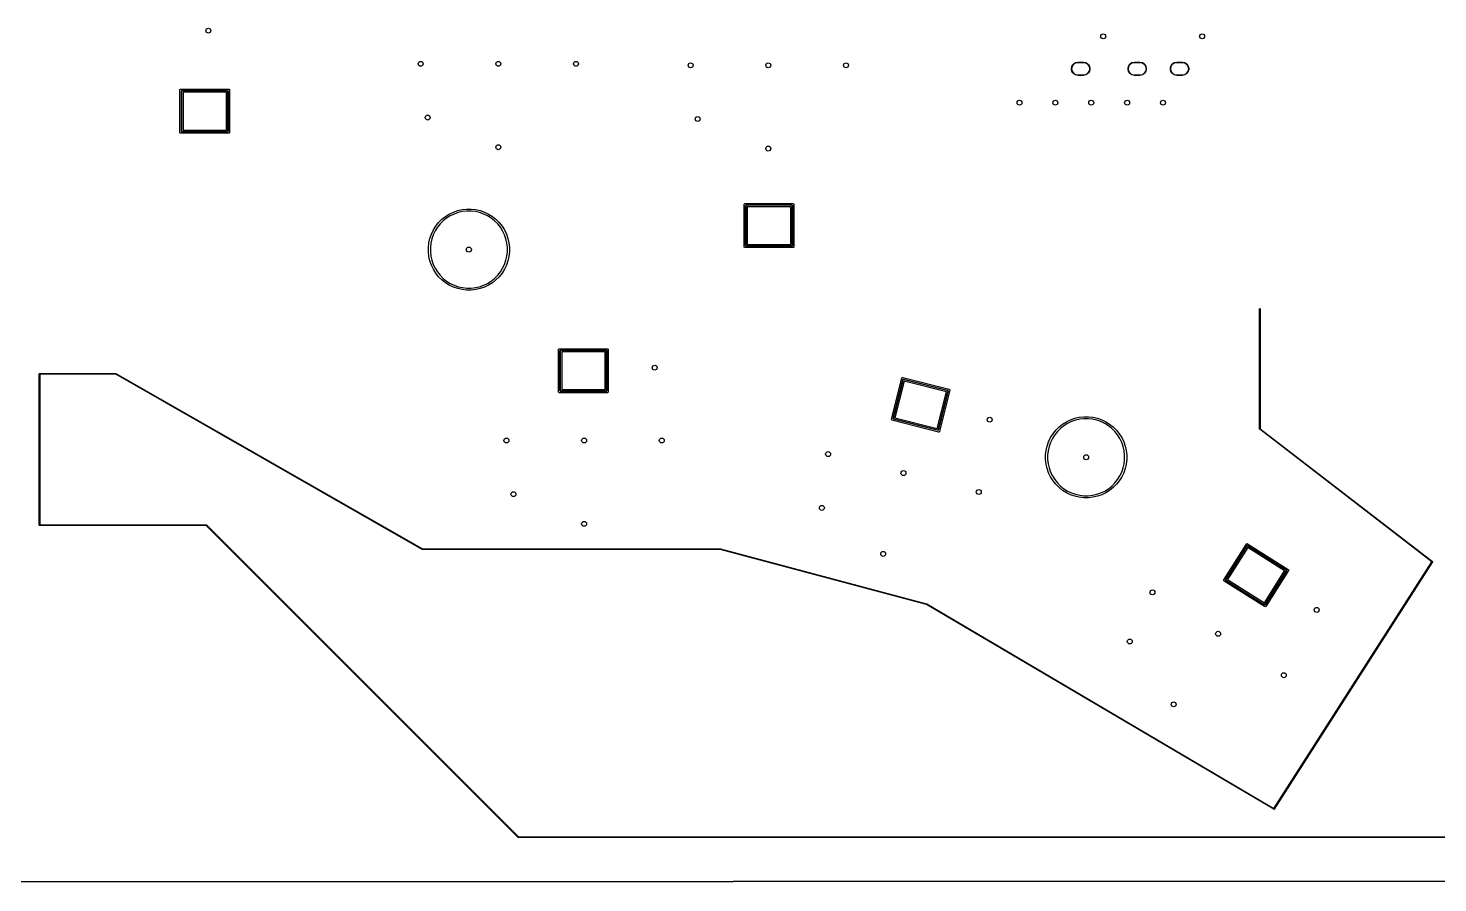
# Model space of a CAD drawing. Extents: x 2.3 to 15.6, y -7 to -1.
# Drawn here: x 5.02 to 8.949, y -6.481 to -4.099 of the extents above; entities that cross this region are included whole.
import ezdxf

# ---------------------------------------------------------------- set-up
doc = ezdxf.new("R2010")
doc.units = 0
doc.header["$MEASUREMENT"] = 0
doc.layers.add('BLACK', color=7, linetype='CONTINUOUS')

msp = doc.modelspace()

# ---------------------------------------------------------------- linework, layer by layer
at = {"layer": 'BLACK', "linetype": 'CONTINUOUS'}
for p, q in [((7.929, -4.2058), (7.9313, -4.2018)), ((7.929, -4.2058), (7.9313, -4.2018)), ((7.9313, -4.2018), (7.9346, -4.1985)), ((7.9313, -4.2018), (7.9346, -4.1985)), ((7.9346, -4.1985), (7.9386, -4.1962)), ((7.9346, -4.1985), (7.9386, -4.1962)), ((7.9386, -4.1962), (7.9431, -4.195)), ((7.9386, -4.1962), (7.9431, -4.195)), ((7.9431, -4.195), (7.9454, -4.1949)), ((7.9431, -4.195), (7.9454, -4.1949)), ((7.9454, -4.1949), (7.9611, -4.1949)), ((7.9454, -4.1949), (7.9611, -4.1949)), ((7.9611, -4.1949), (7.9454, -4.1949)), ((7.9611, -4.1949), (7.9634, -4.195)), ((7.9611, -4.1949), (7.9634, -4.195)), ((7.9634, -4.195), (7.9679, -4.1962)), ((7.9634, -4.195), (7.9679, -4.1962)), ((7.9679, -4.1962), (7.9719, -4.1985)), ((7.9679, -4.1962), (7.9719, -4.1985)), ((7.9719, -4.1985), (7.9752, -4.2018)), ((7.9719, -4.1985), (7.9752, -4.2018)), ((7.9752, -4.2018), (7.9775, -4.2058)), ((7.9752, -4.2018), (7.9775, -4.2058)), ((8.0865, -4.2058), (8.0888, -4.2018)), ((8.0865, -4.2058), (8.0888, -4.2018)), ((8.0888, -4.2018), (8.0921, -4.1985)), ((8.0888, -4.2018), (8.0921, -4.1985)), ((8.0921, -4.1985), (8.0961, -4.1962)), ((8.0921, -4.1985), (8.0961, -4.1962)), ((8.0961, -4.1962), (8.1005, -4.195)), ((8.0961, -4.1962), (8.1005, -4.195)), ((8.1005, -4.195), (8.1029, -4.1949)), ((8.1005, -4.195), (8.1029, -4.1949)), ((8.1029, -4.1949), (8.1186, -4.1949)), ((8.1029, -4.1949), (8.1186, -4.1949)), ((8.1186, -4.1949), (8.1029, -4.1949)), ((8.1186, -4.1949), (8.1209, -4.195)), ((8.1186, -4.1949), (8.1209, -4.195)), ((8.1209, -4.195), (8.1254, -4.1962)), ((8.1209, -4.195), (8.1254, -4.1962)), ((8.1254, -4.1962), (8.1294, -4.1985)), ((8.1254, -4.1962), (8.1294, -4.1985)), ((8.1294, -4.1985), (8.1327, -4.2018)), ((8.1294, -4.1985), (8.1327, -4.2018)), ((8.1327, -4.2018), (8.135, -4.2058)), ((8.1327, -4.2018), (8.135, -4.2058)), ((8.2046, -4.2058), (8.2069, -4.2018)), ((8.2046, -4.2058), (8.2069, -4.2018)), ((8.2069, -4.2018), (8.2102, -4.1985)), ((8.2069, -4.2018), (8.2102, -4.1985)), ((8.2102, -4.1985), (8.2142, -4.1962)), ((8.2102, -4.1985), (8.2142, -4.1962)), ((8.2142, -4.1962), (8.2187, -4.195)), ((8.2142, -4.1962), (8.2187, -4.195)), ((8.2187, -4.195), (8.221, -4.1949)), ((8.2187, -4.195), (8.221, -4.1949)), ((8.221, -4.1949), (8.2367, -4.1949)), ((8.221, -4.1949), (8.2367, -4.1949)), ((8.2367, -4.1949), (8.221, -4.1949)), ((8.2367, -4.1949), (8.239, -4.195)), ((8.2367, -4.1949), (8.239, -4.195)), ((8.239, -4.195), (8.2435, -4.1962)), ((8.239, -4.195), (8.2435, -4.1962)), ((8.2435, -4.1962), (8.2475, -4.1985)), ((8.2435, -4.1962), (8.2475, -4.1985)), ((8.2475, -4.1985), (8.2508, -4.2018)), ((8.2475, -4.1985), (8.2508, -4.2018)), ((8.2508, -4.2018), (8.2531, -4.2058)), ((8.2508, -4.2018), (8.2531, -4.2058)), ((7.9278, -4.2103), (7.929, -4.2058)), ((7.9278, -4.2103), (7.929, -4.2058)), ((7.9278, -4.2149), (7.9278, -4.2103)), ((7.9278, -4.2149), (7.9278, -4.2103)), ((7.929, -4.2194), (7.9278, -4.2149)), ((7.929, -4.2194), (7.9278, -4.2149)), ((7.9313, -4.2234), (7.929, -4.2194)), ((7.9313, -4.2234), (7.929, -4.2194)), ((7.9346, -4.2267), (7.9313, -4.2234)), ((7.9346, -4.2267), (7.9313, -4.2234)), ((7.9386, -4.229), (7.9346, -4.2267)), ((7.9386, -4.229), (7.9346, -4.2267)), ((7.9431, -4.2302), (7.9386, -4.229)), ((7.9431, -4.2302), (7.9386, -4.229)), ((7.9454, -4.2303), (7.9431, -4.2302)), ((7.9454, -4.2303), (7.9431, -4.2302)), ((7.9611, -4.2303), (7.9454, -4.2303)), ((7.9611, -4.2303), (7.9454, -4.2303)), ((7.9454, -4.2303), (7.9611, -4.2303)), ((7.9634, -4.2302), (7.9611, -4.2303)), ((7.9634, -4.2302), (7.9611, -4.2303)), ((7.9679, -4.229), (7.9634, -4.2302)), ((7.9679, -4.229), (7.9634, -4.2302)), ((7.9719, -4.2267), (7.9679, -4.229)), ((7.9719, -4.2267), (7.9679, -4.229)), ((7.9752, -4.2234), (7.9719, -4.2267)), ((7.9752, -4.2234), (7.9719, -4.2267)), ((7.9775, -4.2194), (7.9752, -4.2234)), ((7.9775, -4.2194), (7.9752, -4.2234)), ((7.9775, -4.2058), (7.9787, -4.2103)), ((7.9775, -4.2058), (7.9787, -4.2103)), ((7.9787, -4.2149), (7.9775, -4.2194)), ((7.9787, -4.2149), (7.9775, -4.2194)), ((7.9787, -4.2103), (7.9787, -4.2149)), ((7.9787, -4.2103), (7.9787, -4.2149)), ((8.0853, -4.2103), (8.0865, -4.2058)), ((8.0853, -4.2103), (8.0865, -4.2058)), ((8.0853, -4.2149), (8.0853, -4.2103)), ((8.0853, -4.2149), (8.0853, -4.2103)), ((8.0865, -4.2194), (8.0853, -4.2149)), ((8.0865, -4.2194), (8.0853, -4.2149)), ((8.0888, -4.2234), (8.0865, -4.2194)), ((8.0888, -4.2234), (8.0865, -4.2194)), ((8.0921, -4.2267), (8.0888, -4.2234)), ((8.0921, -4.2267), (8.0888, -4.2234)), ((8.0961, -4.229), (8.0921, -4.2267)), ((8.0961, -4.229), (8.0921, -4.2267)), ((8.1005, -4.2302), (8.0961, -4.229)), ((8.1005, -4.2302), (8.0961, -4.229)), ((8.1029, -4.2303), (8.1005, -4.2302)), ((8.1029, -4.2303), (8.1005, -4.2302)), ((8.1186, -4.2303), (8.1029, -4.2303)), ((8.1186, -4.2303), (8.1029, -4.2303)), ((8.1029, -4.2303), (8.1186, -4.2303)), ((8.1209, -4.2302), (8.1186, -4.2303)), ((8.1209, -4.2302), (8.1186, -4.2303)), ((8.1254, -4.229), (8.1209, -4.2302)), ((8.1254, -4.229), (8.1209, -4.2302)), ((8.1294, -4.2267), (8.1254, -4.229)), ((8.1294, -4.2267), (8.1254, -4.229)), ((8.1327, -4.2234), (8.1294, -4.2267)), ((8.1327, -4.2234), (8.1294, -4.2267)), ((8.135, -4.2194), (8.1327, -4.2234)), ((8.135, -4.2194), (8.1327, -4.2234)), ((8.135, -4.2058), (8.1362, -4.2103)), ((8.135, -4.2058), (8.1362, -4.2103)), ((8.1362, -4.2149), (8.135, -4.2194)), ((8.1362, -4.2149), (8.135, -4.2194)), ((8.1362, -4.2103), (8.1362, -4.2149)), ((8.1362, -4.2103), (8.1362, -4.2149)), ((8.2034, -4.2103), (8.2046, -4.2058)), ((8.2034, -4.2103), (8.2046, -4.2058)), ((8.2034, -4.2149), (8.2034, -4.2103)), ((8.2034, -4.2149), (8.2034, -4.2103)), ((8.2046, -4.2194), (8.2034, -4.2149)), ((8.2046, -4.2194), (8.2034, -4.2149)), ((8.2069, -4.2234), (8.2046, -4.2194)), ((8.2069, -4.2234), (8.2046, -4.2194)), ((8.2102, -4.2267), (8.2069, -4.2234)), ((8.2102, -4.2267), (8.2069, -4.2234)), ((8.2142, -4.229), (8.2102, -4.2267)), ((8.2142, -4.229), (8.2102, -4.2267)), ((8.2187, -4.2302), (8.2142, -4.229)), ((8.2187, -4.2302), (8.2142, -4.229)), ((8.221, -4.2303), (8.2187, -4.2302)), ((8.221, -4.2303), (8.2187, -4.2302)), ((8.2367, -4.2303), (8.221, -4.2303)), ((8.2367, -4.2303), (8.221, -4.2303)), ((8.221, -4.2303), (8.2367, -4.2303)), ((8.239, -4.2302), (8.2367, -4.2303)), ((8.239, -4.2302), (8.2367, -4.2303)), ((8.2435, -4.229), (8.239, -4.2302)), ((8.2435, -4.229), (8.239, -4.2302)), ((8.2475, -4.2267), (8.2435, -4.229)), ((8.2475, -4.2267), (8.2435, -4.229)), ((8.2508, -4.2234), (8.2475, -4.2267)), ((8.2508, -4.2234), (8.2475, -4.2267)), ((8.2531, -4.2194), (8.2508, -4.2234)), ((8.2531, -4.2194), (8.2508, -4.2234)), ((8.2531, -4.2058), (8.2543, -4.2103)), ((8.2531, -4.2058), (8.2543, -4.2103)), ((8.2543, -4.2149), (8.2531, -4.2194)), ((8.2543, -4.2149), (8.2531, -4.2194)), ((8.2543, -4.2103), (8.2543, -4.2149)), ((8.2543, -4.2103), (8.2543, -4.2149)), ((5.4425, -4.2717), (5.4427, -4.2707)), ((5.4425, -4.3898), (5.4425, -4.2717)), ((5.4427, -4.2707), (5.444, -4.2695)), ((5.444, -4.2695), (5.4449, -4.2693)), ((5.4449, -4.2693), (5.5787, -4.2693)), ((5.4465, -4.2756), (5.4466, -4.2747)), ((5.4465, -4.3858), (5.4465, -4.2756)), ((5.4466, -4.2747), (5.4479, -4.2734)), ((5.4472, -4.274), (5.4472, -4.3874)), ((5.5764, -4.274), (5.4472, -4.274)), ((5.4479, -4.2734), (5.4488, -4.2732)), ((5.4488, -4.2732), (5.5748, -4.2732)), ((5.4512, -4.278), (5.4512, -4.3835)), ((5.5724, -4.278), (5.4512, -4.278)), ((5.5724, -4.3835), (5.5724, -4.278)), ((5.5748, -4.2732), (5.5757, -4.2734)), ((5.5757, -4.2734), (5.577, -4.2747)), ((5.5764, -4.3874), (5.5764, -4.274)), ((5.577, -4.2747), (5.5772, -4.2756)), ((5.5772, -4.2756), (5.5772, -4.3858)), ((5.5787, -4.2693), (5.5796, -4.2695)), ((5.5796, -4.2695), (5.5809, -4.2707)), ((5.5809, -4.2707), (5.5811, -4.2717)), ((5.5811, -4.2717), (5.5811, -4.3898)), ((5.4427, -4.3907), (5.4425, -4.3898)), ((5.444, -4.3919), (5.4427, -4.3907)), ((5.4449, -4.3921), (5.444, -4.3919)), ((5.5787, -4.3921), (5.4449, -4.3921)), ((5.4466, -4.3867), (5.4465, -4.3858)), ((5.4479, -4.388), (5.4466, -4.3867)), ((5.4472, -4.3874), (5.5764, -4.3874)), ((5.4488, -4.3882), (5.4479, -4.388)), ((5.5748, -4.3882), (5.4488, -4.3882)), ((5.4512, -4.3835), (5.5724, -4.3835)), ((5.5757, -4.388), (5.5748, -4.3882)), ((5.577, -4.3867), (5.5757, -4.388)), ((5.5772, -4.3858), (5.577, -4.3867)), ((5.5796, -4.3919), (5.5787, -4.3921)), ((5.5809, -4.3907), (5.5796, -4.3919)), ((5.5811, -4.3898), (5.5809, -4.3907)), ((7.0154, -4.5906), (7.0155, -4.5896)), ((7.0154, -4.7087), (7.0154, -4.5906)), ((7.0155, -4.5896), (7.0168, -4.5884)), ((7.0168, -4.5884), (7.0177, -4.5882)), ((7.0177, -4.5882), (7.1516, -4.5882)), ((7.0193, -4.5945), (7.0195, -4.5936)), ((7.0193, -4.7047), (7.0193, -4.5945)), ((7.0195, -4.5936), (7.0207, -4.5923)), ((7.0201, -4.5929), (7.0201, -4.7063)), ((7.1492, -4.5929), (7.0201, -4.5929)), ((7.0207, -4.5923), (7.0217, -4.5921)), ((7.0217, -4.5921), (7.1476, -4.5921)), ((7.024, -4.5969), (7.024, -4.7024)), ((7.1453, -4.5969), (7.024, -4.5969)), ((7.1453, -4.7024), (7.1453, -4.5969)), ((7.1476, -4.5921), (7.1485, -4.5923)), ((7.1485, -4.5923), (7.1498, -4.5936)), ((7.1492, -4.7063), (7.1492, -4.5929)), ((7.1498, -4.5936), (7.15, -4.5945)), ((7.15, -4.5945), (7.15, -4.7047)), ((7.1516, -4.5882), (7.1525, -4.5884)), ((7.1525, -4.5884), (7.1538, -4.5896)), ((7.1538, -4.5896), (7.1539, -4.5906)), ((7.1539, -4.5906), (7.1539, -4.7087)), ((6.1636, -4.6411), (6.1726, -4.6321)), ((6.1764, -4.6364), (6.1679, -4.6449)), ((6.1726, -4.6321), (6.1825, -4.6242)), ((6.1859, -4.6289), (6.1764, -4.6364)), ((6.1825, -4.6242), (6.1933, -4.6175)), ((6.1961, -4.6225), (6.1859, -4.6289)), ((6.1933, -4.6175), (6.2047, -4.612)), ((6.2069, -4.6173), (6.1961, -4.6225)), ((6.2047, -4.612), (6.2167, -4.6078)), ((6.2183, -4.6133), (6.2069, -4.6173)), ((6.2167, -4.6078), (6.2291, -4.6049)), ((6.23, -4.6106), (6.2183, -4.6133)), ((6.2291, -4.6049), (6.2417, -4.6035)), ((6.242, -4.6093), (6.23, -4.6106)), ((6.2417, -4.6035), (6.2544, -4.6035)), ((6.2541, -4.6093), (6.242, -4.6093)), ((6.266, -4.6106), (6.2541, -4.6093)), ((6.2544, -4.6035), (6.267, -4.6049)), ((6.2778, -4.6133), (6.266, -4.6106)), ((6.267, -4.6049), (6.2794, -4.6078)), ((6.2892, -4.6173), (6.2778, -4.6133)), ((6.2794, -4.6078), (6.2913, -4.612)), ((6.3, -4.6225), (6.2892, -4.6173)), ((6.2913, -4.612), (6.3028, -4.6175)), ((6.3102, -4.6289), (6.3, -4.6225)), ((6.3028, -4.6175), (6.3135, -4.6242)), ((6.3196, -4.6364), (6.3102, -4.6289)), ((6.3135, -4.6242), (6.3235, -4.6321)), ((6.3282, -4.6449), (6.3196, -4.6364)), ((6.3235, -4.6321), (6.3324, -4.6411)), ((6.1393, -4.6852), (6.1435, -4.6732)), ((6.1435, -4.6732), (6.149, -4.6618)), ((6.1488, -4.6754), (6.1448, -4.6868)), ((6.154, -4.6646), (6.1488, -4.6754)), ((6.149, -4.6618), (6.1557, -4.651)), ((6.1604, -4.6544), (6.154, -4.6646)), ((6.1557, -4.651), (6.1636, -4.6411)), ((6.1679, -4.6449), (6.1604, -4.6544)), ((6.3357, -4.6544), (6.3282, -4.6449)), ((6.3324, -4.6411), (6.3403, -4.651)), ((6.3421, -4.6646), (6.3357, -4.6544)), ((6.3403, -4.651), (6.3471, -4.6618)), ((6.3473, -4.6754), (6.3421, -4.6646)), ((6.3471, -4.6618), (6.3526, -4.6732)), ((6.3513, -4.6868), (6.3473, -4.6754)), ((6.3526, -4.6732), (6.3568, -4.6852)), ((6.135, -4.7102), (6.1364, -4.6976)), ((6.135, -4.7105), (6.135, -4.7102)), ((6.135, -4.7229), (6.135, -4.7105)), ((6.1364, -4.6976), (6.1393, -4.6852)), ((6.1421, -4.6985), (6.1407, -4.7105)), ((6.1407, -4.7105), (6.1407, -4.7226)), ((6.1448, -4.6868), (6.1421, -4.6985)), ((6.354, -4.6985), (6.3513, -4.6868)), ((6.3553, -4.7105), (6.354, -4.6985)), ((6.3553, -4.7226), (6.3553, -4.7105)), ((6.3568, -4.6852), (6.3596, -4.6976)), ((6.3596, -4.6976), (6.361, -4.7102)), ((6.361, -4.7102), (6.361, -4.7229)), ((7.0155, -4.7096), (7.0154, -4.7087)), ((7.0168, -4.7108), (7.0155, -4.7096)), ((7.0177, -4.711), (7.0168, -4.7108)), ((7.1516, -4.711), (7.0177, -4.711)), ((7.0195, -4.7056), (7.0193, -4.7047)), ((7.0207, -4.7069), (7.0195, -4.7056)), ((7.0201, -4.7063), (7.1492, -4.7063)), ((7.0217, -4.7071), (7.0207, -4.7069)), ((7.1476, -4.7071), (7.0217, -4.7071)), ((7.024, -4.7024), (7.1453, -4.7024)), ((7.1485, -4.7069), (7.1476, -4.7071)), ((7.1498, -4.7056), (7.1485, -4.7069)), ((7.15, -4.7047), (7.1498, -4.7056)), ((7.1525, -4.7108), (7.1516, -4.711)), ((7.1538, -4.7096), (7.1525, -4.7108)), ((7.1539, -4.7087), (7.1538, -4.7096)), ((6.1364, -4.7355), (6.135, -4.7229)), ((6.1393, -4.7479), (6.1364, -4.7355)), ((6.1435, -4.7599), (6.1393, -4.7479)), ((6.1407, -4.7226), (6.1421, -4.7345)), ((6.1421, -4.7345), (6.1448, -4.7463)), ((6.1448, -4.7463), (6.1488, -4.7577)), ((6.3473, -4.7577), (6.3513, -4.7463)), ((6.3513, -4.7463), (6.354, -4.7345)), ((6.3568, -4.7479), (6.3526, -4.7599)), ((6.354, -4.7345), (6.3553, -4.7226)), ((6.3596, -4.7355), (6.3568, -4.7479)), ((6.361, -4.7229), (6.3596, -4.7355)), ((6.149, -4.7713), (6.1435, -4.7599)), ((6.1488, -4.7577), (6.154, -4.7685)), ((6.1557, -4.782), (6.149, -4.7713)), ((6.154, -4.7685), (6.1604, -4.7787)), ((6.1636, -4.792), (6.1557, -4.782)), ((6.1604, -4.7787), (6.1679, -4.7881)), ((6.1726, -4.8009), (6.1636, -4.792)), ((6.1679, -4.7881), (6.1764, -4.7967)), ((6.3196, -4.7967), (6.3282, -4.7881)), ((6.3324, -4.792), (6.3235, -4.8009)), ((6.3282, -4.7881), (6.3357, -4.7787)), ((6.3403, -4.782), (6.3324, -4.792)), ((6.3357, -4.7787), (6.3421, -4.7685)), ((6.3471, -4.7713), (6.3403, -4.782)), ((6.3421, -4.7685), (6.3473, -4.7577)), ((6.3526, -4.7599), (6.3471, -4.7713)), ((6.1825, -4.8088), (6.1726, -4.8009)), ((6.1764, -4.7967), (6.1859, -4.8042)), ((6.1933, -4.8156), (6.1825, -4.8088)), ((6.1859, -4.8042), (6.1961, -4.8106)), ((6.2047, -4.8211), (6.1933, -4.8156)), ((6.1961, -4.8106), (6.2069, -4.8158)), ((6.2167, -4.8253), (6.2047, -4.8211)), ((6.2069, -4.8158), (6.2183, -4.8198)), ((6.2291, -4.8281), (6.2167, -4.8253)), ((6.2183, -4.8198), (6.23, -4.8225)), ((6.2417, -4.8295), (6.2291, -4.8281)), ((6.23, -4.8225), (6.242, -4.8238)), ((6.2544, -4.8295), (6.2417, -4.8295)), ((6.242, -4.8238), (6.2541, -4.8238)), ((6.2541, -4.8238), (6.266, -4.8225)), ((6.267, -4.8281), (6.2544, -4.8295)), ((6.266, -4.8225), (6.2778, -4.8198)), ((6.2794, -4.8253), (6.267, -4.8281)), ((6.2778, -4.8198), (6.2892, -4.8158)), ((6.2913, -4.8211), (6.2794, -4.8253)), ((6.2892, -4.8158), (6.3, -4.8106)), ((6.3028, -4.8156), (6.2913, -4.8211)), ((6.3, -4.8106), (6.3102, -4.8042)), ((6.3135, -4.8088), (6.3028, -4.8156)), ((6.3102, -4.8042), (6.3196, -4.7967)), ((6.3235, -4.8009), (6.3135, -4.8088)), ((8.4518, -4.8815), (8.4524, -4.881)), ((8.4518, -4.8819), (8.4518, -4.8815)), ((8.4518, -5.2165), (8.4518, -4.8819)), ((8.4524, -4.881), (8.4531, -4.881)), ((8.4531, -4.881), (8.4537, -4.8815)), ((8.4537, -4.8815), (8.4537, -4.8819)), ((8.4537, -4.8819), (8.4537, -5.2161)), ((6.4979, -4.9949), (6.4981, -4.994)), ((6.4979, -5.113), (6.4979, -4.9949)), ((6.4981, -4.994), (6.4994, -4.9927)), ((6.4994, -4.9927), (6.5003, -4.9926)), ((6.5003, -4.9926), (6.6341, -4.9926)), ((6.5019, -4.9989), (6.502, -4.998)), ((6.5019, -5.1091), (6.5019, -4.9989)), ((6.502, -4.998), (6.5033, -4.9967)), ((6.5026, -4.9973), (6.5026, -5.1107)), ((6.6318, -4.9973), (6.5026, -4.9973)), ((6.5033, -4.9967), (6.5042, -4.9965)), ((6.5042, -4.9965), (6.6302, -4.9965)), ((6.5066, -5.0012), (6.5066, -5.1067)), ((6.6278, -5.0012), (6.5066, -5.0012)), ((6.6278, -5.1067), (6.6278, -5.0012)), ((6.6302, -4.9965), (6.6311, -4.9967)), ((6.6311, -4.9967), (6.6324, -4.998)), ((6.6318, -5.1107), (6.6318, -4.9973)), ((6.6324, -4.998), (6.6326, -4.9989)), ((6.6326, -4.9989), (6.6326, -5.1091)), ((6.6341, -4.9926), (6.635, -4.9927)), ((6.635, -4.9927), (6.6363, -4.994)), ((6.6363, -4.994), (6.6365, -4.9949)), ((6.6365, -4.9949), (6.6365, -5.113)), ((5.0502, -5.063), (5.0503, -5.0626)), ((5.0502, -5.0787), (5.0502, -5.063)), ((5.0503, -5.0626), (5.0508, -5.0621)), ((5.0508, -5.0621), (5.0512, -5.062)), ((5.0512, -5.062), (5.2638, -5.062)), ((5.2635, -5.064), (5.0522, -5.064)), ((5.0522, -5.064), (5.0522, -5.0787)), ((6.1176, -5.552), (5.2635, -5.064)), ((5.2638, -5.062), (5.2639, -5.062)), ((5.2639, -5.062), (5.2639, -5.062)), ((5.2639, -5.062), (5.264, -5.0621)), ((5.264, -5.0621), (5.2642, -5.0621)), ((5.2642, -5.0621), (5.2642, -5.0621)), ((5.2642, -5.0621), (5.2643, -5.0621)), ((5.2643, -5.0621), (6.1184, -5.5502)), ((5.0502, -5.4843), (5.0502, -5.0787)), ((5.0522, -5.0787), (5.0522, -5.4833)), ((6.5066, -5.1067), (6.6278, -5.1067)), ((7.4256, -5.1894), (7.4544, -5.0748)), ((7.4304, -5.1865), (7.4573, -5.0796)), ((7.4584, -5.0783), (7.4308, -5.1882)), ((7.4613, -5.083), (7.4355, -5.1854)), ((7.4544, -5.0748), (7.4548, -5.074)), ((7.4548, -5.074), (7.4563, -5.073)), ((7.4563, -5.073), (7.4573, -5.0731)), ((7.4563, -5.073), (7.4563, -5.073)), ((7.4573, -5.0731), (7.5871, -5.1057)), ((7.4573, -5.0796), (7.4577, -5.0788)), ((7.4577, -5.0788), (7.4592, -5.0778)), ((7.4577, -5.0788), (7.4577, -5.0788)), ((7.5836, -5.1097), (7.4584, -5.0783)), ((7.4592, -5.0778), (7.4601, -5.0779)), ((7.4601, -5.0779), (7.5823, -5.1086)), ((7.5789, -5.1126), (7.4613, -5.083)), ((7.5871, -5.1057), (7.5879, -5.1061)), ((7.5879, -5.1061), (7.5888, -5.1077)), ((7.5888, -5.1077), (7.5888, -5.1086)), ((6.4981, -5.1139), (6.4979, -5.113)), ((6.4994, -5.1152), (6.4981, -5.1139)), ((6.5003, -5.1154), (6.4994, -5.1152)), ((6.6341, -5.1154), (6.5003, -5.1154)), ((6.502, -5.11), (6.5019, -5.1091)), ((6.5033, -5.1113), (6.502, -5.11)), ((6.5026, -5.1107), (6.6318, -5.1107)), ((6.5042, -5.1115), (6.5033, -5.1113)), ((6.6302, -5.1115), (6.5042, -5.1115)), ((6.6311, -5.1113), (6.6302, -5.1115)), ((6.6324, -5.11), (6.6311, -5.1113)), ((6.6326, -5.1091), (6.6324, -5.11)), ((6.635, -5.1152), (6.6341, -5.1154)), ((6.6363, -5.1139), (6.635, -5.1152)), ((6.6365, -5.113), (6.6363, -5.1139)), ((7.5531, -5.2149), (7.5789, -5.1126)), ((7.556, -5.2197), (7.5836, -5.1097)), ((7.584, -5.1115), (7.5572, -5.2184)), ((7.5888, -5.1086), (7.56, -5.2231)), ((7.5823, -5.1086), (7.5831, -5.109)), ((7.5831, -5.109), (7.5841, -5.1105)), ((7.5841, -5.1105), (7.584, -5.1115)), ((7.4303, -5.1874), (7.4304, -5.1865)), ((7.4355, -5.1854), (7.5531, -5.2149)), ((7.9252, -5.1907), (7.9372, -5.1865)), ((7.9372, -5.1865), (7.9495, -5.1837)), ((7.9495, -5.1837), (7.9622, -5.1823)), ((7.9622, -5.1823), (7.9749, -5.1823)), ((7.9749, -5.1823), (7.9875, -5.1837)), ((7.9875, -5.1837), (7.9998, -5.1865)), ((7.9998, -5.1865), (8.0118, -5.1907)), ((7.4256, -5.1903), (7.4256, -5.1894)), ((7.4265, -5.1918), (7.4256, -5.1903)), ((7.4273, -5.1922), (7.4265, -5.1918)), ((7.5571, -5.2249), (7.4273, -5.1922)), ((7.4313, -5.189), (7.4303, -5.1874)), ((7.4308, -5.1882), (7.556, -5.2197)), ((7.4321, -5.1894), (7.4313, -5.189)), ((7.5543, -5.2201), (7.4321, -5.1894)), ((7.5552, -5.2201), (7.5543, -5.2201)), ((7.5568, -5.2192), (7.5552, -5.2201)), ((7.5572, -5.2184), (7.5568, -5.2192)), ((7.5581, -5.2249), (7.5571, -5.2249)), ((7.5596, -5.224), (7.5581, -5.2249)), ((7.56, -5.2231), (7.5596, -5.224)), ((7.8762, -5.2298), (7.8841, -5.2199)), ((7.8884, -5.2237), (7.8809, -5.2331)), ((7.8841, -5.2199), (7.8931, -5.2109)), ((7.8969, -5.2152), (7.8884, -5.2237)), ((7.8931, -5.2109), (7.903, -5.203)), ((7.9063, -5.2076), (7.8969, -5.2152)), ((7.903, -5.203), (7.9138, -5.1962)), ((7.9165, -5.2012), (7.9063, -5.2076)), ((7.9138, -5.1962), (7.9252, -5.1907)), ((7.9274, -5.196), (7.9165, -5.2012)), ((7.9388, -5.192), (7.9274, -5.196)), ((7.9505, -5.1893), (7.9388, -5.192)), ((7.9625, -5.188), (7.9505, -5.1893)), ((7.9745, -5.188), (7.9625, -5.188)), ((7.9865, -5.1893), (7.9745, -5.188)), ((7.9983, -5.192), (7.9865, -5.1893)), ((8.0096, -5.196), (7.9983, -5.192)), ((8.0205, -5.2012), (8.0096, -5.196)), ((8.0118, -5.1907), (8.0233, -5.1962)), ((8.0307, -5.2076), (8.0205, -5.2012)), ((8.0233, -5.1962), (8.034, -5.203)), ((8.0401, -5.2152), (8.0307, -5.2076)), ((8.034, -5.203), (8.0439, -5.2109)), ((8.0486, -5.2237), (8.0401, -5.2152)), ((8.0439, -5.2109), (8.0529, -5.2199)), ((8.0561, -5.2331), (8.0486, -5.2237)), ((8.0529, -5.2199), (8.0608, -5.2298)), ((8.4518, -5.2169), (8.4518, -5.2165)), ((8.4519, -5.217), (8.4518, -5.2169)), ((8.4522, -5.2173), (8.4519, -5.217)), ((8.4519, -5.217), (8.4519, -5.217)), ((8.9318, -5.5868), (8.4522, -5.2173)), ((8.4537, -5.2161), (8.9337, -5.5858)), ((7.8569, -5.2763), (7.8597, -5.2639)), ((7.8597, -5.2639), (7.8639, -5.252)), ((7.8639, -5.252), (7.8694, -5.2405)), ((7.8692, -5.2542), (7.8653, -5.2655)), ((7.8745, -5.2433), (7.8692, -5.2542)), ((7.8694, -5.2405), (7.8762, -5.2298)), ((7.8809, -5.2331), (7.8745, -5.2433)), ((8.0625, -5.2433), (8.0561, -5.2331)), ((8.0608, -5.2298), (8.0676, -5.2405)), ((8.0678, -5.2542), (8.0625, -5.2433)), ((8.0676, -5.2405), (8.0731, -5.252)), ((8.0718, -5.2655), (8.0678, -5.2542)), ((8.0731, -5.252), (8.0773, -5.2639)), ((8.0773, -5.2639), (8.0801, -5.2763)), ((7.8555, -5.2889), (7.8569, -5.2763)), ((7.8555, -5.2893), (7.8555, -5.2889)), ((7.8555, -5.3016), (7.8555, -5.2893)), ((7.8569, -5.3142), (7.8555, -5.3016)), ((7.8626, -5.2773), (7.8612, -5.2893)), ((7.8612, -5.2893), (7.8612, -5.3013)), ((7.8612, -5.3013), (7.8626, -5.3133)), ((7.8653, -5.2655), (7.8626, -5.2773)), ((8.0744, -5.2773), (8.0718, -5.2655)), ((8.0758, -5.2893), (8.0744, -5.2773)), ((8.0744, -5.3133), (8.0758, -5.3013)), ((8.0758, -5.3013), (8.0758, -5.2893)), ((8.0801, -5.2763), (8.0815, -5.2889)), ((8.0815, -5.3016), (8.0801, -5.3142)), ((8.0815, -5.2889), (8.0815, -5.3016)), ((7.8597, -5.3266), (7.8569, -5.3142)), ((7.8639, -5.3386), (7.8597, -5.3266)), ((7.8626, -5.3133), (7.8653, -5.325)), ((7.8694, -5.35), (7.8639, -5.3386)), ((7.8653, -5.325), (7.8692, -5.3364)), ((7.8692, -5.3364), (7.8745, -5.3473)), ((8.0625, -5.3473), (8.0678, -5.3364)), ((8.0731, -5.3386), (8.0676, -5.35)), ((8.0678, -5.3364), (8.0718, -5.325)), ((8.0718, -5.325), (8.0744, -5.3133)), ((8.0773, -5.3266), (8.0731, -5.3386)), ((8.0801, -5.3142), (8.0773, -5.3266)), ((7.8762, -5.3608), (7.8694, -5.35)), ((7.8745, -5.3473), (7.8809, -5.3575)), ((7.8841, -5.3707), (7.8762, -5.3608)), ((7.8809, -5.3575), (7.8884, -5.3669)), ((7.8931, -5.3797), (7.8841, -5.3707)), ((7.8884, -5.3669), (7.8969, -5.3754)), ((7.903, -5.3876), (7.8931, -5.3797)), ((7.8969, -5.3754), (7.9063, -5.3829)), ((7.9063, -5.3829), (7.9165, -5.3893)), ((8.0205, -5.3893), (8.0307, -5.3829)), ((8.0307, -5.3829), (8.0401, -5.3754)), ((8.0439, -5.3797), (8.034, -5.3876)), ((8.0401, -5.3754), (8.0486, -5.3669)), ((8.0529, -5.3707), (8.0439, -5.3797)), ((8.0486, -5.3669), (8.0561, -5.3575)), ((8.0608, -5.3608), (8.0529, -5.3707)), ((8.0561, -5.3575), (8.0625, -5.3473)), ((8.0676, -5.35), (8.0608, -5.3608)), ((7.9138, -5.3943), (7.903, -5.3876)), ((7.9252, -5.3998), (7.9138, -5.3943)), ((7.9165, -5.3893), (7.9274, -5.3945)), ((7.9372, -5.404), (7.9252, -5.3998)), ((7.9274, -5.3945), (7.9388, -5.3985)), ((7.9495, -5.4069), (7.9372, -5.404)), ((7.9388, -5.3985), (7.9505, -5.4012)), ((7.9622, -5.4083), (7.9495, -5.4069)), ((7.9505, -5.4012), (7.9625, -5.4026)), ((7.9749, -5.4083), (7.9622, -5.4083)), ((7.9625, -5.4026), (7.9745, -5.4026)), ((7.9745, -5.4026), (7.9865, -5.4012)), ((7.9875, -5.4069), (7.9749, -5.4083)), ((7.9865, -5.4012), (7.9983, -5.3985)), ((7.9998, -5.404), (7.9875, -5.4069)), ((7.9983, -5.3985), (8.0096, -5.3945)), ((8.0118, -5.3998), (7.9998, -5.404)), ((8.0096, -5.3945), (8.0205, -5.3893)), ((8.0233, -5.3943), (8.0118, -5.3998)), ((8.034, -5.3876), (8.0233, -5.3943)), ((5.0503, -5.4846), (5.0502, -5.4843)), ((5.0508, -5.4852), (5.0503, -5.4846)), ((5.0512, -5.4852), (5.0508, -5.4852)), ((5.5153, -5.4852), (5.0512, -5.4852)), ((5.0522, -5.4833), (5.5157, -5.4833)), ((6.3851, -6.355), (5.5153, -5.4852)), ((5.5157, -5.4833), (5.5161, -5.4833)), ((5.5161, -5.4833), (5.5164, -5.4836)), ((5.5164, -5.4836), (6.3862, -6.3533)), ((8.3521, -5.637), (8.4151, -5.5371)), ((8.4151, -5.5371), (8.4157, -5.5364)), ((8.4157, -5.5364), (8.4175, -5.536)), ((8.4157, -5.5364), (8.4157, -5.5364)), ((8.4157, -5.5364), (8.4157, -5.5364)), ((8.4175, -5.536), (8.4184, -5.5363)), ((8.4184, -5.5363), (8.5316, -5.6077)), ((6.1177, -5.5521), (6.1176, -5.552)), ((6.1179, -5.5521), (6.1177, -5.5521)), ((6.1177, -5.5521), (6.1177, -5.5521)), ((6.118, -5.5522), (6.1179, -5.5521)), ((6.1181, -5.5522), (6.118, -5.5521)), ((6.118, -5.5521), (6.118, -5.5522)), ((6.9487, -5.5522), (6.1181, -5.5522)), ((6.1184, -5.5502), (6.9488, -5.5502)), ((7.5232, -5.7056), (6.9487, -5.5522)), ((6.9488, -5.5502), (6.9489, -5.5502)), ((6.9489, -5.5502), (6.9491, -5.5502)), ((6.9491, -5.5502), (7.5239, -5.7038)), ((8.4178, -5.5416), (8.3573, -5.6375)), ((8.3575, -5.6357), (8.4163, -5.5425)), ((8.4191, -5.547), (8.3628, -5.6363)), ((8.4163, -5.5425), (8.417, -5.5418)), ((8.417, -5.5418), (8.4187, -5.5414)), ((8.417, -5.5418), (8.417, -5.5418)), ((8.417, -5.5418), (8.417, -5.5418)), ((8.5271, -5.6105), (8.4178, -5.5416)), ((8.4187, -5.5414), (8.4196, -5.5418)), ((8.5216, -5.6117), (8.4191, -5.547)), ((8.4196, -5.5418), (8.5261, -5.609)), ((8.4653, -5.7009), (8.5216, -5.6117)), ((8.4666, -5.7064), (8.5271, -5.6105)), ((8.5269, -5.6122), (8.4681, -5.7055)), ((8.5323, -5.611), (8.4693, -5.7109)), ((8.4918, -6.2743), (8.9318, -5.5868)), ((8.9339, -5.5871), (8.493, -6.2761)), ((8.5261, -5.609), (8.5268, -5.6096)), ((8.5268, -5.6096), (8.5272, -5.6114)), ((8.5272, -5.6114), (8.5269, -5.6122)), ((8.5316, -5.6077), (8.5322, -5.6084)), ((8.5322, -5.6084), (8.5326, -5.6101)), ((8.5326, -5.6101), (8.5323, -5.611)), ((8.5326, -5.6101), (8.5326, -5.6101)), ((8.9337, -5.5858), (8.9338, -5.586)), ((8.9338, -5.586), (8.9339, -5.5861)), ((8.9339, -5.5861), (8.9339, -5.5861)), ((8.9339, -5.5861), (8.9339, -5.5861)), ((8.9339, -5.5861), (8.934, -5.5865)), ((8.934, -5.5869), (8.9339, -5.5871)), ((8.934, -5.5865), (8.934, -5.5868)), ((8.934, -5.5868), (8.934, -5.5868)), ((8.934, -5.5868), (8.934, -5.5869)), ((8.934, -5.5869), (8.934, -5.5869)), ((8.3518, -5.6378), (8.3521, -5.637)), ((8.3522, -5.6396), (8.3518, -5.6378)), ((8.3528, -5.6402), (8.3522, -5.6396)), ((8.4661, -5.7116), (8.3528, -5.6402)), ((8.3572, -5.6366), (8.3575, -5.6357)), ((8.3576, -5.6384), (8.3572, -5.6366)), ((8.3573, -5.6375), (8.4666, -5.7064)), ((8.3583, -5.639), (8.3576, -5.6384)), ((8.4648, -5.7062), (8.3583, -5.639)), ((8.3628, -5.6363), (8.4653, -5.7009)), ((8.4916, -6.2764), (7.5232, -5.7056)), ((7.5239, -5.7038), (7.524, -5.7038)), ((7.524, -5.7038), (7.5241, -5.7039)), ((7.5241, -5.7039), (8.4918, -6.2743)), ((8.4657, -5.7065), (8.4648, -5.7062)), ((8.4674, -5.7061), (8.4657, -5.7065)), ((8.4669, -5.712), (8.4661, -5.7116)), ((8.4687, -5.7116), (8.4669, -5.712)), ((8.4681, -5.7055), (8.4674, -5.7061)), ((8.4674, -5.7061), (8.4674, -5.7061)), ((8.4693, -5.7109), (8.4687, -5.7116)), ((8.4687, -5.7116), (8.4687, -5.7116)), ((8.4919, -6.2765), (8.4916, -6.2764)), ((8.492, -6.2766), (8.4919, -6.2765)), ((8.4923, -6.2765), (8.492, -6.2766)), ((8.492, -6.2766), (8.492, -6.2766)), ((8.492, -6.2766), (8.492, -6.2766)), ((8.4927, -6.2764), (8.4923, -6.2765)), ((8.493, -6.2761), (8.4927, -6.2764)), ((8.4927, -6.2764), (8.4927, -6.2764)), ((8.4927, -6.2764), (8.4927, -6.2764)), ((8.4927, -6.2764), (8.4927, -6.2764)), ((6.3855, -6.3552), (6.3851, -6.355)), ((6.3858, -6.3553), (6.3855, -6.3552)), ((11.7087, -6.3553), (6.3858, -6.3553)), ((6.3862, -6.3533), (11.7084, -6.3533)), ((15.5906, -6.4734), (2.3504, -6.4813)), ((2.3514, -6.4793), (15.5896, -6.4715))]:
    msp.add_line(p, q, dxfattribs=at)
at = {"layer": 'BLACK'}
for centre in [(5.5217, -4.1063), (5.5217, -4.1063), (5.5217, -4.1063), (8.0162, -4.122), (8.0162, -4.122), (8.0162, -4.122), (8.2918, -4.122), (8.2918, -4.122), (8.2918, -4.122), (6.1135, -4.1988), (6.1135, -4.1988), (6.1135, -4.1988), (6.33, -4.1988), (6.33, -4.1988), (6.33, -4.1988), (6.5465, -4.1988), (6.5465, -4.1988), (6.5465, -4.1988), (6.866, -4.2028), (6.866, -4.2028), (6.866, -4.2028), (7.0825, -4.2028), (7.0825, -4.2028), (7.0825, -4.2028), (7.2991, -4.2028), (7.2991, -4.2028), (7.2991, -4.2028), (7.7827, -4.3071), (7.7827, -4.3071), (7.7827, -4.3071), (7.8827, -4.3071), (7.8827, -4.3071), (7.8827, -4.3071), (7.9827, -4.3071), (7.9827, -4.3071), (7.9827, -4.3071), (8.0827, -4.3071), (8.0827, -4.3071), (8.0827, -4.3071), (8.1827, -4.3071), (8.1827, -4.3071), (8.1827, -4.3071), (6.1331, -4.3484), (6.1331, -4.3484), (6.1331, -4.3484), (6.8857, -4.3524), (6.8857, -4.3524), (6.8857, -4.3524), (6.33, -4.4311), (6.33, -4.4311), (6.33, -4.4311), (7.0825, -4.435), (7.0825, -4.435), (7.0825, -4.435), (6.248, -4.7165), (6.248, -4.7165), (6.248, -4.7165), (6.7659, -5.0457), (6.7659, -5.0457), (6.7659, -5.0457), (7.6996, -5.1906), (7.6996, -5.1906), (7.6996, -5.1906), (6.3525, -5.2485), (6.3525, -5.2485), (6.3525, -5.2485), (6.5691, -5.2485), (6.5691, -5.2485), (6.5691, -5.2485), (6.7856, -5.2485), (6.7856, -5.2485), (6.7856, -5.2485), (7.2493, -5.2865), (7.2493, -5.2865), (7.2493, -5.2865), (7.9685, -5.2953), (7.9685, -5.2953), (7.9685, -5.2953), (7.4593, -5.3393), (7.4593, -5.3393), (7.4593, -5.3393), (6.3722, -5.3981), (6.3722, -5.3981), (6.3722, -5.3981), (7.6693, -5.392), (7.6693, -5.392), (7.6693, -5.392), (7.2319, -5.4364), (7.2319, -5.4364), (7.2319, -5.4364), (6.5691, -5.4808), (6.5691, -5.4808), (6.5691, -5.4808), (7.4027, -5.5645), (7.4027, -5.5645), (7.4027, -5.5645), (8.1533, -5.6718), (8.1533, -5.6718), (8.1533, -5.6718), (8.6111, -5.7208), (8.6111, -5.7208), (8.6111, -5.7208), (8.0901, -5.8088), (8.0901, -5.8088), (8.0901, -5.8088), (8.3364, -5.7873), (8.3364, -5.7873), (8.3364, -5.7873), (8.5196, -5.9028), (8.5196, -5.9028), (8.5196, -5.9028), (8.2125, -5.9838), (8.2125, -5.9838), (8.2125, -5.9838)]:
    msp.add_circle(centre, 0.00689, dxfattribs=at)
for centre, start, end in [((7.9454, -4.2126), 90, 270), ((7.9611, -4.2126), 270, 450), ((8.1029, -4.2126), 90, 270), ((8.1186, -4.2126), 270, 450), ((8.221, -4.2126), 90, 270), ((8.2367, -4.2126), 270, 450)]:
    msp.add_arc(centre, 0.0177, start, end, dxfattribs=at)

doc.saveas('drawing.dxf')
